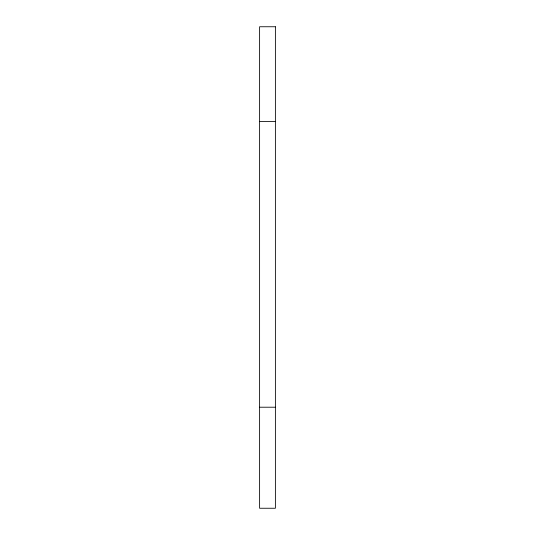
<?xml version="1.0" encoding="UTF-8"?>
<svg xmlns="http://www.w3.org/2000/svg" width="535" height="535" viewBox="0 0 535 535"><rect width="100%" height="100%" fill="white"/><g stroke="black" fill="none" stroke-linecap="round" stroke-linejoin="round"><path stroke-width="0.8" d="M259.609 121.472L275.391 121.472M259.609 407.215L275.391 407.215M275.391 26.75L259.609 26.75L259.609 508.25L275.391 508.25L275.391 26.75"/></g></svg>
